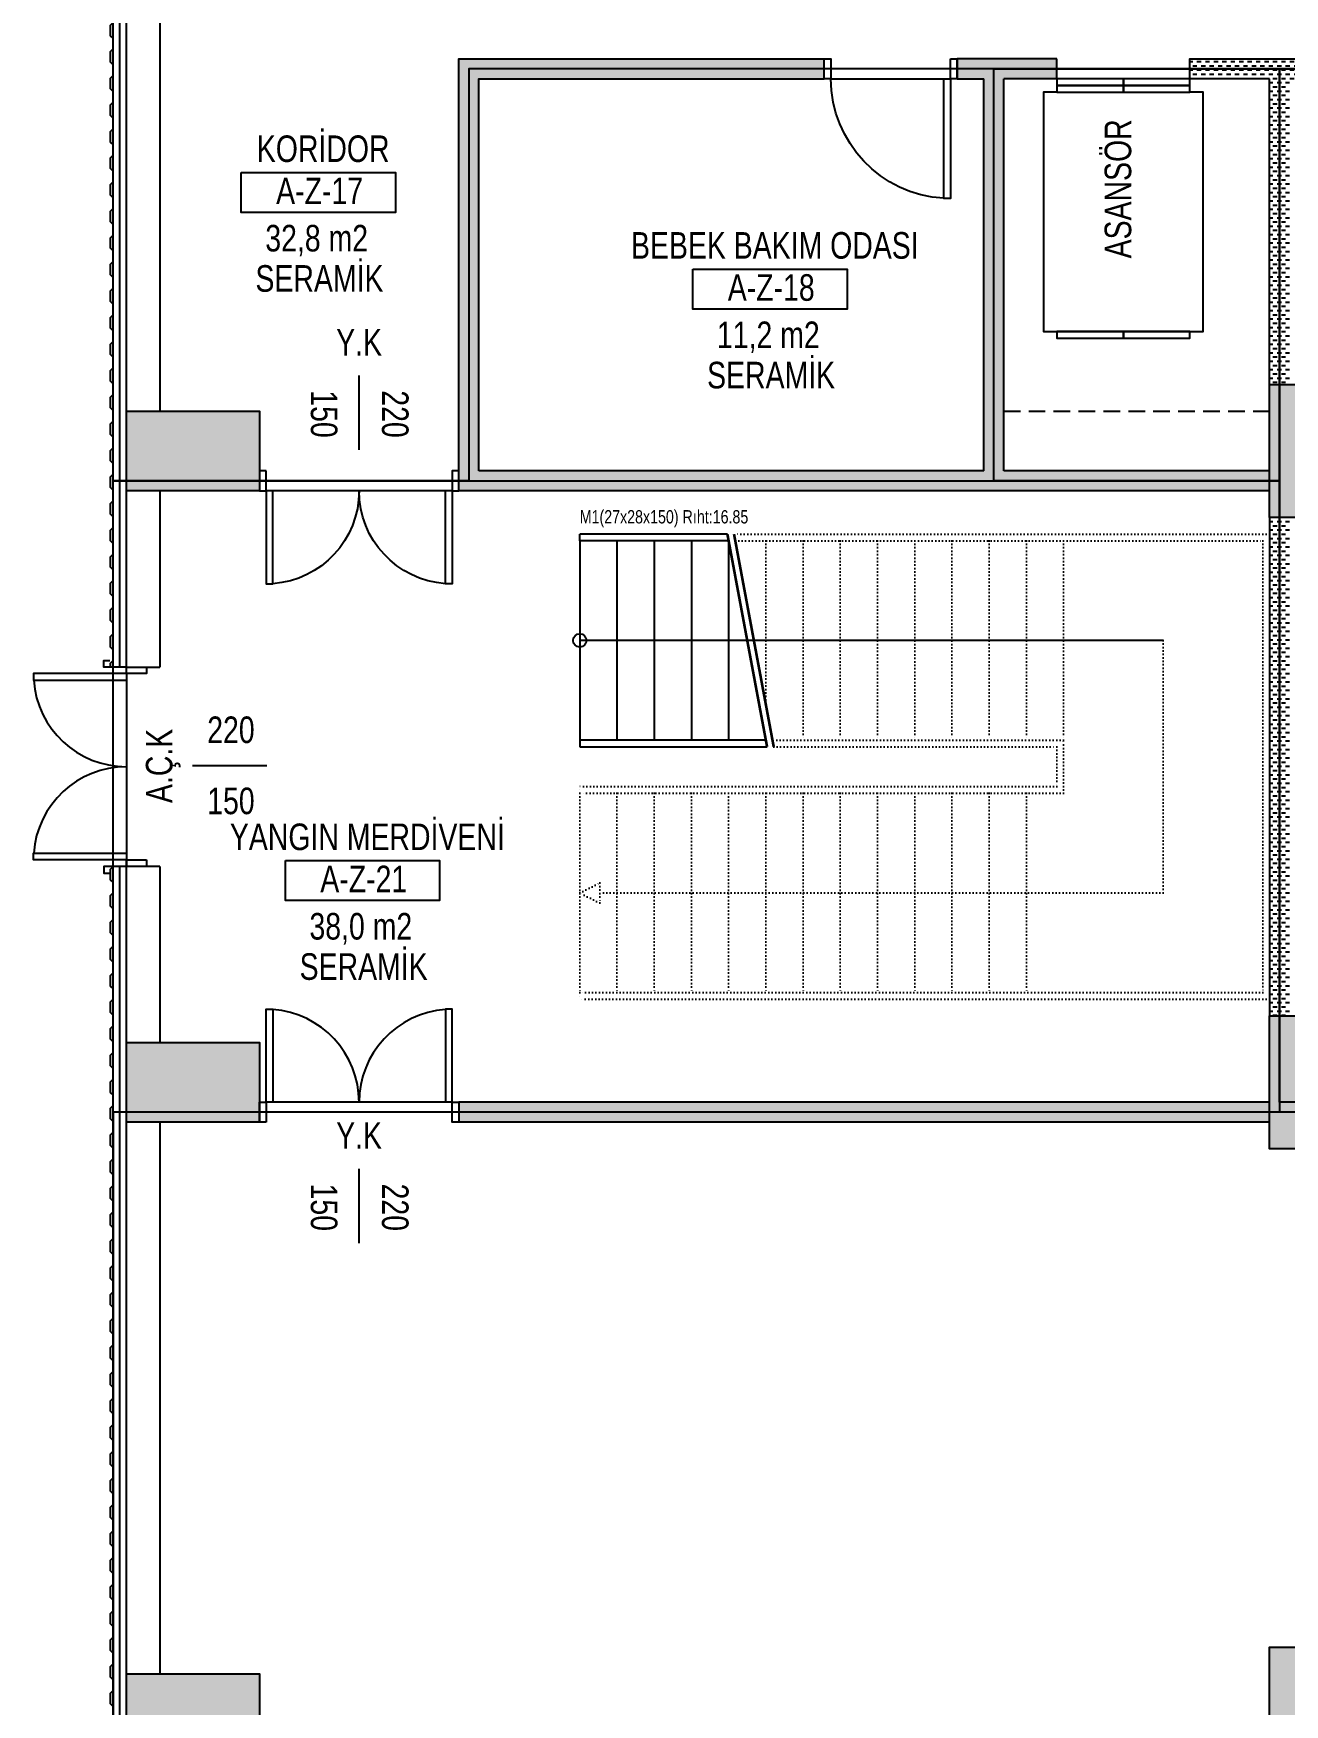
# Model space of a CAD drawing. Header units: centimetres. Extents: x 28733 to 98303, y -2883 to 8555.
# Drawn here: x 50769 to 51711, y 2045 to 3303 of the extents above; entities that cross this region are included whole.
import ezdxf
from ezdxf.enums import TextEntityAlignment as Align

# ---------------------------------------------------------------- set-up
doc = ezdxf.new("R2010")
doc.units = ezdxf.units.CM
doc.header["$LTSCALE"] = 100
doc.linetypes.add('DOT2', pattern=[0.125, 0, -0.125])
doc.linetypes.add('HIDDEN2', pattern=[0.1875, 0.125, -0.0625])
for name, color, linetype in [('A-ANNO-IDEN', 50, 'Continuous'), ('A-ANNO-TEXT', 50, 'Continuous'), ('A-AREA', 102, 'Continuous'), ('A-DOOR', 193, 'Continuous'), ('A-ELEV-01', 255, 'Continuous'), ('A-ELEV-03', 251, 'Continuous'), ('A-FLOR-EVTR', 24, 'Continuous'), ('A-FLOR-STRS', 95, 'Continuous'), ('A-WALL', 134, 'Continuous'), ('A-WALL-HTCH', 8, 'Continuous'), ('A-WALL-INSL', 249, 'Continuous'), ('A-WALL-SNWPNL', 200, 'Continuous'), ('A-WALL-STEL', 202, 'Continuous'), ('S-CONC', 5, 'Continuous'), ('S-HTCH', 8, 'Continuous')]:
    doc.layers.add(name, color=color, linetype=linetype)
doc.styles.add('Fields_100', font='act_simplex.shx', dxfattribs={"width": 0.8, "height": 20})
doc.styles.add('Fields_50', font='act_simplex.shx', dxfattribs={"width": 0.8, "height": 10})
doc.linetypes.add('BATTING', pattern='A,0.00254,-2.54,[134,ltypeshp.shx,S=2.54,R=0,X=-2.54,Y=0],-5.08,[134,ltypeshp.shx,S=2.54,R=180,X=2.54,Y=0],-2.54', length=10.16254)
pattern_1 = [(0, (47244.2896, 54361.0323), (3.175, 3.175), [3.175, -3.175])]

# ---------------------------------------------------------------- blocks, each defined once
blk = doc.blocks.new('Mahal kutusu_100')
at = {"color": 0}
blk.add_lwpolyline([(-58, 30), (58, 30), (58, 0), (-58, 0)], close=True, dxfattribs=at)
at = {"color": 0, "style": 'Fields_100', "width": 0.8}
for tag, p in [('MAHAL', (3.6, 37.9)), ('KOD', (0.9, 6.2)), ('ALAN', (-1.3, -29.4)), ('KAPLAMA', (0.8, -59.7))]:
    blk.add_attdef(tag, text='', height=20, dxfattribs=at).set_placement(p, align=Align.CENTER)
blk = doc.blocks.new('KAPI 150')
at = {"layer": 'A-DOOR'}
blk.add_line((145, 15), (5, 15), dxfattribs=at)
for points in [[(5, 15), (5, 85), (10, 85), (10, 15)], [(145, 15), (145, 85), (140, 85), (140, 15)]]:
    blk.add_lwpolyline(points, dxfattribs=at)
for points in [[(5, 0), (0, 0), (0, 15), (5, 15)], [(150, 0), (145, 0), (145, 15), (150, 15)]]:
    blk.add_lwpolyline(points, close=True, dxfattribs=at)
for centre, start, end in [((5, 15), 0, 85.904), ((145, 15), 94.096, 180)]:
    blk.add_arc(centre, 70, start, end, dxfattribs=at)
blk = doc.blocks.new('AÇK_01')
at = {"color": 0}
blk.add_lwpolyline([(28, 0), (-28, 0)], dxfattribs=at)
at = {"color": 0, "style": 'Fields_100', "width": 0.8}
blk.add_attdef('A.Ç.K.01', text='', height=20, rotation=90, dxfattribs=at).set_placement((-53, 0), align=Align.MIDDLE_CENTER)
for tag, p in [('W', (1, 17.2)), ('H', (1, -36.3))]:
    blk.add_attdef(tag, text='', height=20, dxfattribs=at).set_placement(p, align=Align.CENTER)
blk = doc.blocks.new('KAPI_100')
at = {"layer": 'A-DOOR'}
blk.add_line((5, 15), (95, 15), dxfattribs=at)
blk.add_lwpolyline([(95, 15), (95, 105), (90, 105), (90, 15)], dxfattribs=at)
for points in [[(0, 0), (5, 0), (5, 15), (0, 15)], [(95, 0), (100, 0), (100, 15), (95, 15)]]:
    blk.add_lwpolyline(points, close=True, dxfattribs=at)
blk.add_arc((95, 15), 90, 93.1847, 180, dxfattribs=at)
blk = doc.blocks.new('*U31')
at = {"layer": 'A-WALL-SNWPNL'}
blk.add_lwpolyline([(50, 1), (42, 1), (40, -1), (32, -1), (30, 1), (22, 1), (20, -1), (12, -1), (10, 1), (2, 1), (0, -1), (-8, -1), (-10, 1), (-18, 1), (-20, -1), (-28, -1), (-30, 1), (-38, 1), (-40, -1), (-48, -1), (-50, 1)], dxfattribs=at)
blk = doc.blocks.new('*U32')
at = {"layer": 'A-WALL-STEL', "color": 0, "linetype": 'ByBlock', "lineweight": -2, "transparency": 16777216}
for p in [(1700, 0), (1800, 0), (1900, 0), (2000, 0), (2100, 0)]:
    blk.add_blockref('*U31', p, dxfattribs=at)
blk = doc.blocks.new('*U17')
at = {"layer": 'A-WALL-SNWPNL'}
blk.add_lwpolyline([(50, 1), (42, 1), (40, -1), (32, -1), (30, 1), (22, 1), (20, -1), (12, -1), (10, 1), (2, 1), (0, -1), (-8, -1), (-10, 1), (-18, 1), (-20, -1), (-28, -1), (-30, 1), (-38, 1), (-40, -1), (-48, -1), (-50, 1)], dxfattribs=at)
blk = doc.blocks.new('*U18')
at = {"layer": 'A-WALL-STEL', "color": 0, "linetype": 'ByBlock', "lineweight": -2, "transparency": 16777216}
for p in [(0, 0), (100, 0), (200, 0), (300, 0), (400, 0), (500, 0), (600, 0), (700, 0), (800, 0), (900, 0), (1000, 0)]:
    blk.add_blockref('*U17', p, dxfattribs=at)

msp = doc.modelspace()

# ---------------------------------------------------------------- hatches: boundary and pattern name
at = {"layer": 'A-WALL-HTCH'}
h = msp.add_hatch(dxfattribs=at)
h.set_pattern_fill('DASH', color=256)
h.set_pattern_definition(pattern_1)
h.paths.add_polyline_path([(51499.48, 3268.59), (51539.48, 3268.59), (51539.48, 3283.59), (51464.48, 3283.59), (51464.48, 3268.59), (51484.48, 3268.59), (51484.48, 2973.59), (51104.48, 2973.59), (51104.48, 3268.59), (51364.48, 3268.59), (51364.48, 3283.59), (51089.48, 3283.59), (51089.48, 2958.59), (51699.48, 2958.59), (51699.48, 2973.59), (51499.48, 2973.59)])
h = msp.add_hatch(dxfattribs=at)
h.set_pattern_fill('DASH', color=256)
h.set_pattern_definition(pattern_1)
h.paths.add_polyline_path([(51714.48, 3268.59), (51879.48, 3268.59), (51879.48, 3283.59), (51639.48, 3283.59), (51639.48, 3268.59), (51699.48, 3268.59), (51699.48, 3038.59), (51714.48, 3038.59)])
h = msp.add_hatch(dxfattribs=at)
h.set_pattern_fill('DASH', color=256)
h.set_pattern_definition(pattern_1)
h.paths.add_polyline_path([(51714.48, 2938.59), (51699.48, 2938.59), (51699.48, 2563.59), (51714.48, 2563.59)])
h = msp.add_hatch(dxfattribs=at)
h.set_pattern_fill('DASH', color=256)
h.set_pattern_definition(pattern_1)
h.paths.add_polyline_path([(51699.48, 2498.59), (51089.48, 2498.59), (51089.48, 2483.59), (51699.48, 2483.59)])
at = {"layer": 'S-HTCH'}
h = msp.add_hatch(dxfattribs=at)
h.set_pattern_fill('ANSI33', color=256)
h.set_pattern_definition([(45, (47244.2896, 5721.5606), (-4.490128, 4.490128), []), (45, (47248.78, 5721.5606), (-4.490128, 4.490128), [3.175, -1.5875])])
h.paths.add_polyline_path([(51759.48, 2938.59), (51699.48, 2938.59), (51699.48, 3038.59), (51759.48, 3038.59)])
h.paths.add_polyline_path([(50839.48, 2958.59), (50839.48, 3018.59), (50939.48, 3018.59), (50939.48, 2958.59)])
h.paths.add_polyline_path([(52519.48, 2958.59), (52519.48, 3018.59), (52619.48, 3018.59), (52619.48, 2958.59)])
h.paths.add_polyline_path([(51759.48, 1988.59), (51699.48, 1988.59), (51699.48, 2088.59), (51759.48, 2088.59)])
h.paths.add_polyline_path([(51759.48, 2463.59), (51699.48, 2463.59), (51699.48, 2563.59), (51759.48, 2563.59)])
h.paths.add_polyline_path([(51759.48, 3888.59), (51699.48, 3888.59), (51699.48, 3988.59), (51759.48, 3988.59)])
h.paths.add_polyline_path([(51759.48, 4363.59), (51699.48, 4363.59), (51699.48, 4463.59), (51759.48, 4463.59)])
h.paths.add_polyline_path([(51759.48, 4838.59), (51699.48, 4838.59), (51699.48, 4938.59), (51759.48, 4938.59)])
h.paths.add_polyline_path([(51759.48, 5788.59), (51699.48, 5788.59), (51699.48, 5888.59), (51759.48, 5888.59)])
h.paths.add_polyline_path([(51759.48, 6263.59), (51699.48, 6263.59), (51699.48, 6363.59), (51759.48, 6363.59)])
h.paths.add_polyline_path([(51759.48, 6738.59), (51699.48, 6738.59), (51699.48, 6838.59), (51759.48, 6838.59)])
h.paths.add_polyline_path([(50839.48, 1518.59), (50839.48, 1578.59), (50939.48, 1578.59), (50939.48, 1518.59)])
h.paths.add_polyline_path([(51679.48, 1518.59), (51679.48, 1578.59), (51779.48, 1578.59), (51779.48, 1518.59)])
h.paths.add_polyline_path([(52519.48, 1518.59), (52519.48, 1578.59), (52619.48, 1578.59), (52619.48, 1518.59)])
h.paths.add_polyline_path([(50839.48, 2008.59), (50839.48, 2068.59), (50939.48, 2068.59), (50939.48, 2008.59)])
h.paths.add_polyline_path([(52519.48, 2008.59), (52519.48, 2068.59), (52619.48, 2068.59), (52619.48, 2008.59)])
h.paths.add_polyline_path([(50839.48, 2483.59), (50839.48, 2543.59), (50939.48, 2543.59), (50939.48, 2483.59)])
h.paths.add_polyline_path([(52519.48, 2483.59), (52519.48, 2543.59), (52619.48, 2543.59), (52619.48, 2483.59)])
h.paths.add_polyline_path([(50839.48, 3433.59), (50839.48, 3493.59), (50939.48, 3493.59), (50939.48, 3433.59)])
h.paths.add_polyline_path([(51679.48, 3433.59), (51679.48, 3493.59), (51779.48, 3493.59), (51779.48, 3433.59)])
h.paths.add_polyline_path([(52519.48, 3433.59), (52519.48, 3493.59), (52619.48, 3493.59), (52619.48, 3433.59)])
h.paths.add_polyline_path([(50839.48, 3908.59), (50839.48, 3968.59), (50939.48, 3968.59), (50939.48, 3908.59)])
h.paths.add_polyline_path([(52519.48, 3908.59), (52519.48, 3968.59), (52619.48, 3968.59), (52619.48, 3908.59)])
h.paths.add_polyline_path([(50839.48, 4383.59), (50839.48, 4443.59), (50939.48, 4443.59), (50939.48, 4383.59)])
h.paths.add_polyline_path([(52519.48, 4383.59), (52519.48, 4443.59), (52619.48, 4443.59), (52619.48, 4383.59)])
h.paths.add_polyline_path([(50839.48, 4858.59), (50839.48, 4918.59), (50939.48, 4918.59), (50939.48, 4858.59)])
h.paths.add_polyline_path([(52519.48, 4858.59), (52519.48, 4918.59), (52619.48, 4918.59), (52619.48, 4858.59)])
h.paths.add_polyline_path([(50839.48, 5333.59), (50839.48, 5393.59), (50939.48, 5393.59), (50939.48, 5333.59)])
h.paths.add_polyline_path([(51679.48, 5333.59), (51679.48, 5393.59), (51779.48, 5393.59), (51779.48, 5333.59)])
h.paths.add_polyline_path([(52519.48, 5333.59), (52519.48, 5393.59), (52619.48, 5393.59), (52619.48, 5333.59)])
h.paths.add_polyline_path([(50839.48, 5808.59), (50839.48, 5868.59), (50939.48, 5868.59), (50939.48, 5808.59)])
h.paths.add_polyline_path([(52519.48, 5808.59), (52519.48, 5868.59), (52619.48, 5868.59), (52619.48, 5808.59)])
h.paths.add_polyline_path([(50839.48, 6283.59), (50839.48, 6343.59), (50939.48, 6343.59), (50939.48, 6283.59)])
h.paths.add_polyline_path([(52519.48, 6283.59), (52519.48, 6343.59), (52619.48, 6343.59), (52619.48, 6283.59)])
h.paths.add_polyline_path([(50839.48, 6758.59), (50839.48, 6818.59), (50939.48, 6818.59), (50939.48, 6758.59)])
h.paths.add_polyline_path([(52519.48, 6758.59), (52519.48, 6818.59), (52619.48, 6818.59), (52619.48, 6758.59)])
h.paths.add_polyline_path([(50839.48, 7248.59), (50839.48, 7308.59), (50939.48, 7308.59), (50939.48, 7248.59)])
h.paths.add_polyline_path([(51679.48, 7248.59), (51679.48, 7308.59), (51779.48, 7308.59), (51779.48, 7248.59)])
h.paths.add_polyline_path([(52519.48, 7248.59), (52519.48, 7308.59), (52619.48, 7308.59), (52619.48, 7248.59)])

# ---------------------------------------------------------------- linework, layer by layer
at = {"layer": 'A-AREA'}
for points in [[(50829.48, 2966.09), (50829.48, 3441.09), (51771.98, 3441.09), (51771.98, 3523.59), (51936.98, 3523.59), (51936.98, 3441.09), (52611.98, 3441.09), (52611.98, 3276.09), (51096.98, 3276.09), (51096.98, 2966.09)], [(51096.98, 2966.09), (51491.98, 2966.09), (51491.98, 3276.09), (51096.98, 3276.09)], [(51706.98, 2966.09), (51491.98, 2966.09), (51491.98, 3276.09), (51706.98, 3276.09)], [(51706.98, 3276.09), (52159.48, 3276.09), (52159.48, 2498.59), (51706.98, 2498.59)], [(51706.98, 2491.09), (50829.48, 2491.09), (50829.48, 2966.09), (51706.98, 2966.09)], [(50829.48, 1508.59), (52611.98, 1508.59), (52611.98, 2491.09), (50829.48, 2491.09)]]:
    msp.add_lwpolyline(points, close=True, dxfattribs=at)
at = {"layer": 'A-ELEV-01'}
for p, q in [((50864.48, 3433.59), (50864.48, 3018.59)), ((50864.48, 2958.59), (50864.48, 2826.09)), ((50864.48, 2676.09), (50839.48, 2676.09)), ((50864.48, 2676.09), (50864.48, 2543.59)), ((50864.48, 2483.59), (50864.48, 2068.59))]:
    msp.add_line(p, q, dxfattribs=at)
at = {"layer": 'A-ELEV-01', "linetype": 'HIDDEN2'}
msp.add_line((51499.48, 3018.59), (51699.48, 3018.59), dxfattribs=at)
at = {"layer": 'A-ELEV-01'}
msp.add_lwpolyline([(50839.48, 2826.09), (50864.48, 2826.09)], dxfattribs=at)
at = {"layer": 'A-ELEV-03'}
msp.add_line((50829.48, 1518.59), (50829.48, 2676.09), dxfattribs=at)
msp.add_lwpolyline([(50829.48, 2826.09), (50829.48, 5051.09)], dxfattribs=at)
at = {"layer": 'A-FLOR-EVTR'}
msp.add_lwpolyline([(51539.48, 3258.59), (51529.48, 3258.59), (51529.48, 3078.59), (51649.48, 3078.59), (51649.48, 3258.59), (51639.48, 3258.59)], dxfattribs=at)
for points in [[(51539.48, 3268.59), (51539.48, 3263.59), (51589.48, 3263.59), (51589.48, 3268.59)], [(51539.48, 3263.59), (51539.48, 3258.59), (51589.48, 3258.59), (51589.48, 3263.59)], [(51589.48, 3268.59), (51589.48, 3263.59), (51639.48, 3263.59), (51639.48, 3268.59)], [(51589.48, 3263.59), (51589.48, 3258.59), (51639.48, 3258.59), (51639.48, 3263.59)], [(51539.48, 3078.59), (51539.48, 3073.59), (51589.48, 3073.59), (51589.48, 3078.59)], [(51589.48, 3078.59), (51589.48, 3073.59), (51639.48, 3073.59), (51639.48, 3078.59)]]:
    msp.add_lwpolyline(points, close=True, dxfattribs=at)
at = {"layer": 'A-FLOR-STRS'}
for p, q in [((51291.54, 2926.09), (51180.48, 2926.09)), ((51292.48, 2921.09), (51180.48, 2921.09)), ((51320.48, 2771.09), (51180.48, 2771.09)), ((51180.48, 2771.09), (51180.48, 2766.09))]:
    msp.add_line(p, q, dxfattribs=at)
at = {"layer": 'A-FLOR-STRS', "linetype": 'DOT2', "ltscale": 0.2}
for p, q in [((51699.48, 2926.09), (51296.54, 2926.09)), ((51544.48, 2771.09), (51325.48, 2771.09)), ((51544.48, 2731.09), (51544.48, 2771.09)), ((51180.48, 2731.09), (51180.48, 2736.09)), ((51544.48, 2731.09), (51180.48, 2731.09)), ((51180.48, 2581.09), (51180.48, 2576.09)), ((51699.48, 2576.09), (51180.48, 2576.09))]:
    msp.add_line(p, q, dxfattribs=at)
at = {"layer": 'A-FLOR-STRS'}
for points in [[(51180.48, 2921.09), (51180.48, 2926.09)], [(51180.48, 2921.09), (51180.48, 2771.09)], [(51208.48, 2921.09), (51208.48, 2771.09)], [(51236.48, 2921.09), (51236.48, 2771.09)], [(51264.48, 2921.09), (51264.48, 2771.09)], [(51292.48, 2921.09), (51292.48, 2771.09)], [(51619.48, 2846.09), (51180.48, 2846.09)], [(51180.48, 2766.09), (51321.41, 2766.09)]]:
    msp.add_lwpolyline(points, dxfattribs=at)
at = {"layer": 'A-FLOR-STRS', "linetype": 'DOT2', "ltscale": 0.2}
for points in [[(51297.48, 2921.09), (51694.48, 2921.09), (51694.48, 2581.09), (51180.48, 2581.09)], [(51320.48, 2921.09), (51320.48, 2797.88)], [(51348.48, 2921.09), (51348.48, 2771.09)], [(51376.48, 2921.09), (51376.48, 2771.09)], [(51404.48, 2921.09), (51404.48, 2771.09)], [(51432.48, 2921.09), (51432.48, 2771.09)], [(51460.48, 2921.09), (51460.48, 2771.09)], [(51488.48, 2921.09), (51488.48, 2771.09)], [(51516.48, 2921.09), (51516.48, 2771.09)], [(51544.48, 2921.09), (51544.48, 2771.09)], [(51699.48, 2926.09), (51699.48, 2576.09)], [(51619.48, 2846.09), (51619.48, 2656.09), (51195.48, 2656.09)], [(51326.41, 2766.09), (51539.48, 2766.09), (51539.48, 2736.09), (51180.48, 2736.09)], [(51180.48, 2731.09), (51180.48, 2581.09)], [(51208.48, 2731.09), (51208.48, 2581.09)], [(51236.48, 2731.09), (51236.48, 2581.09)], [(51264.48, 2731.09), (51264.48, 2581.09)], [(51292.48, 2731.09), (51292.48, 2581.09)], [(51320.48, 2731.09), (51320.48, 2581.09)], [(51348.48, 2731.09), (51348.48, 2581.09)], [(51376.48, 2731.09), (51376.48, 2581.09)], [(51404.48, 2731.09), (51404.48, 2581.09)], [(51432.48, 2731.09), (51432.48, 2581.09)], [(51460.48, 2731.09), (51460.48, 2581.09)], [(51488.48, 2731.09), (51488.48, 2581.09)], [(51516.48, 2731.09), (51516.48, 2581.09)]]:
    msp.add_lwpolyline(points, dxfattribs=at)
at = {"layer": 'A-FLOR-STRS', "const_width": 2}
for points in [[(51291.54, 2926.09), (51321.41, 2766.09)], [(51296.54, 2926.09), (51326.41, 2766.09)]]:
    msp.add_lwpolyline(points, dxfattribs=at)
at = {"layer": 'A-FLOR-STRS', "linetype": 'DOT2', "ltscale": 0.2}
msp.add_lwpolyline([(51195.48, 2663.59), (51195.48, 2648.59), (51180.48, 2656.09)], close=True, dxfattribs=at)
at = {"layer": 'A-FLOR-STRS'}
msp.add_circle((51180.48, 2846.09), 5, dxfattribs=at)
at = {"layer": 'A-WALL'}
for p, q in [((51364.48, 3268.59), (51364.48, 3283.59)), ((51539.48, 3283.59), (51464.48, 3283.59)), ((51464.48, 3268.59), (51464.48, 3283.59)), ((51484.48, 2973.59), (51484.48, 3268.59)), ((51539.48, 3268.59), (51499.48, 3268.59)), ((51499.48, 2973.59), (51499.48, 3268.59)), ((51699.48, 3268.59), (51639.48, 3268.59)), ((51699.48, 3038.59), (51699.48, 3268.59)), ((51484.48, 2973.59), (51104.48, 2973.59)), ((51699.48, 2973.59), (51499.48, 2973.59)), ((51699.48, 2938.59), (51699.48, 2563.59)), ((50939.48, 2498.59), (50939.48, 2483.59)), ((51699.48, 2498.59), (51089.48, 2498.59)), ((51089.48, 2498.59), (51089.48, 2483.59)), ((51699.48, 2483.59), (51089.48, 2483.59))]:
    msp.add_line(p, q, dxfattribs=at)
for points in [[(51699.48, 2958.59), (51089.48, 2958.59), (51089.48, 3283.59), (51364.48, 3283.59)], [(51539.48, 3268.59), (51539.48, 3283.59)], [(51639.48, 3268.59), (51639.48, 3283.59), (51879.48, 3283.59)], [(51104.48, 2973.59), (51104.48, 3268.59), (51364.48, 3268.59)], [(51464.48, 3268.59), (51484.48, 3268.59)]]:
    msp.add_lwpolyline(points, dxfattribs=at)
at = {"layer": 'A-WALL-INSL', "linetype": 'BATTING', "ltscale": 0.005}
for points in [[(50834.48, 2826.09), (50834.48, 5051.09)], [(50834.48, 1518.59), (50834.48, 2676.09)]]:
    msp.add_lwpolyline(points, dxfattribs=at)
at = {"layer": 'A-WALL-SNWPNL'}
for p, q in [((50839.48, 3018.59), (50839.48, 3433.59)), ((50839.48, 2826.09), (50839.48, 2958.59)), ((50839.48, 2826.09), (50829.48, 2826.09)), ((50839.48, 2676.09), (50829.48, 2676.09)), ((50839.48, 2543.59), (50839.48, 2676.09)), ((50839.48, 2068.59), (50839.48, 2483.59))]:
    msp.add_line(p, q, dxfattribs=at)
for points in [[(50827.48, 2826.09), (50827.48, 2829.09), (50829.48, 2831.09), (50829.48, 2839.09), (50827.48, 2841.09), (50827.48, 2849.09), (50829.48, 2851.09)], [(50839.48, 2821.09), (50839.48, 2826.09), (50822.48, 2826.09), (50822.48, 2831.09), (50826.98, 2831.09)], [(50839.48, 2681.09), (50839.48, 2676.09), (50822.48, 2676.09), (50822.48, 2671.09), (50826.98, 2671.09)]]:
    msp.add_lwpolyline(points, dxfattribs=at)
at = {"layer": 'S-CONC'}
for points in [[(51759.48, 2938.59), (51699.48, 2938.59), (51699.48, 3038.59), (51759.48, 3038.59)], [(50839.48, 2958.59), (50839.48, 3018.59), (50939.48, 3018.59), (50939.48, 2958.59)], [(51759.48, 2463.59), (51699.48, 2463.59), (51699.48, 2563.59), (51759.48, 2563.59)], [(50839.48, 2483.59), (50839.48, 2543.59), (50939.48, 2543.59), (50939.48, 2483.59)], [(51759.48, 1988.59), (51699.48, 1988.59), (51699.48, 2088.59), (51759.48, 2088.59)], [(50839.48, 2008.59), (50839.48, 2068.59), (50939.48, 2068.59), (50939.48, 2008.59)]]:
    msp.add_lwpolyline(points, close=True, dxfattribs=at)

# ---------------------------------------------------------------- block references
at = {"layer": 'A-ANNO-IDEN'}
for p, values in [((50983.87, 3168.13), {'MAHAL': 'KORİDOR', 'KOD': 'A-Z-17', 'ALAN': '32,8 m2', 'KAPLAMA': 'SERAMİK'}), ((51323.64, 3095.42), {'MAHAL': 'BEBEK BAKIM ODASI', 'KOD': 'A-Z-18', 'ALAN': '11,2 m2', 'KAPLAMA': 'SERAMİK'}), ((51017.09, 2650.43), {'MAHAL': 'YANGIN MERDİVENİ', 'KOD': 'A-Z-21', 'ALAN': '38,0 m2', 'KAPLAMA': 'SERAMİK'})]:
    msp.add_blockref('Mahal kutusu_100', p, dxfattribs=at).add_auto_attribs(values)
at = {"layer": 'A-ANNO-TEXT', "rotation": 270}
for p in [(51014.48, 3017.42), (51014.48, 2420.59)]:
    msp.add_blockref('AÇK_01', p, dxfattribs=at).add_auto_attribs({'A.Ç.K.01': 'Y.K', 'H': '150', 'W': '220'})
at = {"layer": 'A-ANNO-TEXT'}
msp.add_blockref('AÇK_01', (50917.06, 2751.67), dxfattribs=at).add_auto_attribs({'A.Ç.K.01': 'A.Ç.K', 'H': '150', 'W': '220'})
at = {"layer": 'A-DOOR', "xscale": -1, "rotation": 180}
msp.add_blockref('KAPI_100', (51364.48, 3283.59), dxfattribs=at)
at = {"layer": 'A-ELEV-01', "xscale": -1, "rotation": 180}
msp.add_blockref('KAPI 150', (50939.48, 2973.59), dxfattribs=at)
at = {"layer": 'A-ELEV-01', "rotation": 90}
msp.add_blockref('KAPI 150', (50854.48, 2676.09), dxfattribs=at)
at = {"layer": 'A-ELEV-01'}
msp.add_blockref('KAPI 150', (50939.48, 2483.59), dxfattribs=at)
at = {"layer": 'A-WALL-STEL', "rotation": 270}
for name, p in [('*U32', (50828.48, 5001.09)), ('*U18', (50828.48, 2626.09))]:
    msp.add_blockref(name, p, dxfattribs=at)

# ---------------------------------------------------------------- texts
at = {"layer": 'A-ANNO-TEXT', "insert": (51575.35, 3185.85), "char_height": 20, "attachment_point": 2, "rotation": 90, "style": 'Fields_100'}
msp.add_mtext_dynamic_manual_height_columns('ASANSÖR', width=436.6649, gutter_width=100, heights=[0], dxfattribs=at)
at = {"layer": 'A-ANNO-TEXT', "insert": (51180.48, 2931.09), "char_height": 10, "attachment_point": 7, "style": 'Fields_50'}
msp.add_mtext_dynamic_manual_height_columns('\\pt140;M1(27x28x150) R{\\fArial|b0|i0|c162|p34;ı}ht:16.85', width=230.6278, gutter_width=100, heights=[0], dxfattribs=at)

doc.saveas('drawing.dxf')
